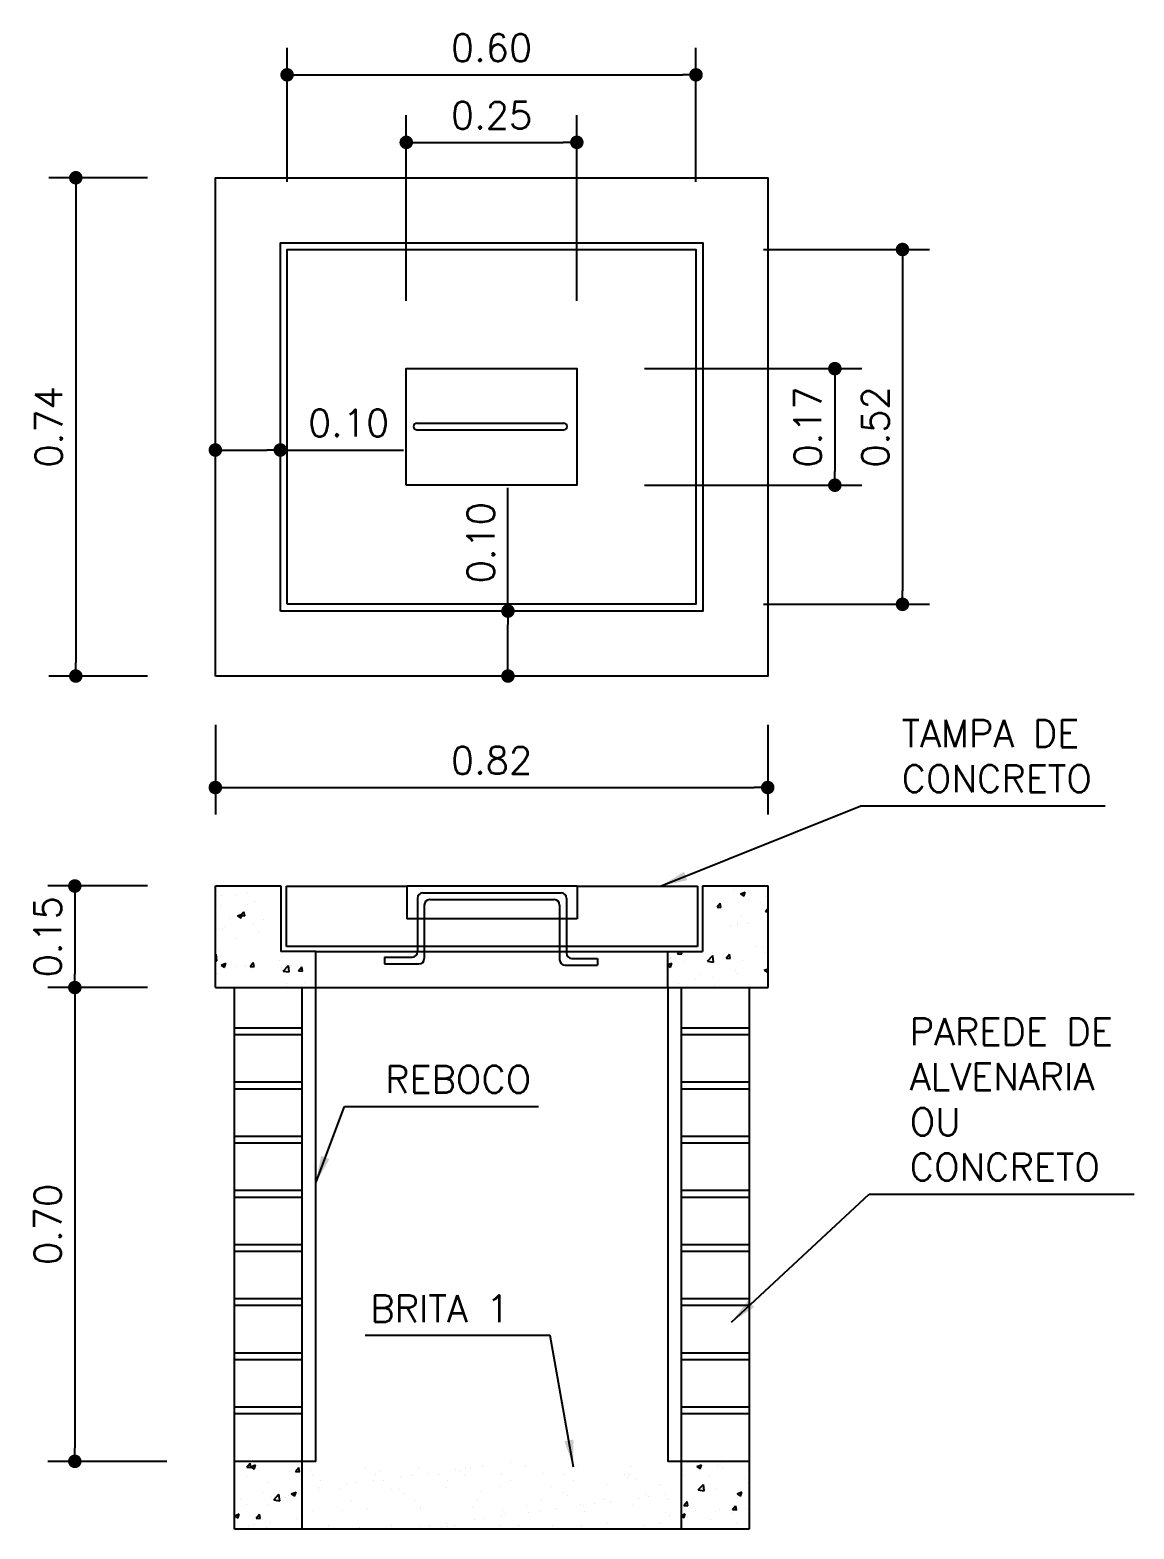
# Model space of a CAD drawing. Extents: x 0.8 to 8.8, y -11.2 to -0.2.
# Drawn here: x 4.72 to 8.79, y -5.75 to -0.21 of the extents above; entities that cross this region are included whole.
import ezdxf

# ---------------------------------------------------------------- set-up
doc = ezdxf.new("R2010")
doc.units = 0
doc.header["$LTSCALE"] = 0.5
doc.header["$MEASUREMENT"] = 0
doc.layers.get('0').update_dxf_attribs({"linetype": 'CONTINUOUS'})
doc.layers.get('DEFPOINTS').update_dxf_attribs({"linetype": 'CONTINUOUS'})
doc.layers.add('DETALHES', color=4, linetype='CONTINUOUS')
doc.styles.add('ROMANS', font='romans')
doc.dimstyles.new('LINEAR', dxfattribs={"dimtxt": 0.1, "dimasz": 0.05, "dimexe": 0.1, "dimexo": 0.25, "dimgap": 0.05, "dimtad": 1, "dimlfac": 0.4, "dimzin": 1, "dimtxsty": 'ROMANS', "dimblk": 'DOT', "dimblk1": 'DOT', "dimblk2": 'DOT', "dimsah": 1, "dimcen": 0, "dimdle": 5, "dimclrd": 1, "dimclre": 1, "dimclrt": 3, "dimazin": 3, "dimtfac": 1, "dimtdec": 4, "dimtmove": 0, "dimatfit": 3, "dimtolj": 1, "dimtzin": 1})
doc.dimstyles.new('TEXTO', dxfattribs={"dimtxt": 0.1, "dimasz": 0.1, "dimexe": 0.1, "dimexo": 0.25, "dimgap": 0.05, "dimtad": 1, "dimlfac": 0.4, "dimzin": 1, "dimtxsty": 'ROMANS', "dimblk": 'DOT', "dimcen": 0, "dimdle": 5, "dimclrd": 1, "dimclre": 1, "dimclrt": 3, "dimazin": 3, "dimtfac": 1, "dimtdec": 4, "dimtmove": 0, "dimatfit": 3, "dimtolj": 1, "dimtzin": 1})

# ---------------------------------------------------------------- blocks, each defined once
blk = doc.blocks.new('*X1')
at = {"color": 0}
for p, q in [((1235.5829, 1539.0747), (1235.5829, 1539.0747)), ((1235.2887, 1539.0621), (1235.2887, 1539.0621)), ((1235.2903, 1539.0559), (1235.2903, 1539.0559)), ((1235.3697, 1539.0651), (1235.3697, 1539.0651)), ((1235.3837, 1539.0561), (1235.3837, 1539.0561)), ((1235.3898, 1539.0616), (1235.3898, 1539.0616)), ((1235.4214, 1539.0534), (1235.4214, 1539.0534)), ((1235.437, 1539.0555), (1235.437, 1539.0555)), ((1235.4483, 1539.0661), (1235.4483, 1539.0661)), ((1235.4614, 1539.0587), (1235.4614, 1539.0587)), ((1235.4771, 1539.0562), (1235.4771, 1539.0562)), ((1235.5021, 1539.0641), (1235.5021, 1539.0641)), ((1235.5098, 1539.0606), (1235.5098, 1539.0606)), ((1235.5153, 1539.0555), (1235.5153, 1539.0555)), ((1235.5177, 1539.0661), (1235.5177, 1539.0661)), ((1235.525, 1539.0657), (1235.525, 1539.0657)), ((1235.5421, 1539.0693), (1235.5421, 1539.0693)), ((1235.5705, 1539.0564), (1235.5705, 1539.0564)), ((1235.606, 1539.0686), (1235.606, 1539.0686)), ((1235.6316, 1539.0579), (1235.6316, 1539.0579)), ((1235.664, 1539.0566), (1235.664, 1539.0566)), ((1235.6846, 1539.0696), (1235.6846, 1539.0696)), ((1235.7517, 1539.0569), (1235.7517, 1539.0569)), ((1235.7572, 1539.0518), (1235.7572, 1539.0518)), ((1235.7574, 1539.0567), (1235.7574, 1539.0567)), ((1235.7613, 1539.0692), (1235.7613, 1539.0692)), ((1235.2996, 1539.0353), (1235.2996, 1539.0353)), ((1235.2999, 1539.0374), (1235.2999, 1539.0374)), ((1235.3029, 1539.0478), (1235.3029, 1539.0478)), ((1235.3311, 1539.0354), (1235.3311, 1539.0354)), ((1235.3406, 1539.0428), (1235.3406, 1539.0428)), ((1235.3562, 1539.0449), (1235.3562, 1539.0449)), ((1235.3806, 1539.0481), (1235.3806, 1539.0481)), ((1235.3963, 1539.048), (1235.3963, 1539.048)), ((1235.4078, 1539.035), (1235.4078, 1539.035)), ((1235.4196, 1539.0343), (1235.4196, 1539.0343)), ((1235.4251, 1539.0292), (1235.4251, 1539.0292)), ((1235.4888, 1539.0379), (1235.4888, 1539.0379)), ((1235.4898, 1539.0482), (1235.4898, 1539.0482)), ((1235.5414, 1539.0316), (1235.5414, 1539.0316)), ((1235.5674, 1539.0389), (1235.5674, 1539.0389)), ((1235.5832, 1539.0483), (1235.5832, 1539.0483)), ((1235.6441, 1539.0386), (1235.6441, 1539.0386)), ((1235.6615, 1539.0306), (1235.6615, 1539.0306)), ((1235.6766, 1539.0485), (1235.6766, 1539.0485)), ((1235.7251, 1539.0415), (1235.7251, 1539.0415)), ((1235.77, 1539.0487), (1235.77, 1539.0487)), ((1235.7833, 1539.0279), (1235.7833, 1539.0279)), ((1235.8037, 1539.0425), (1235.8037, 1539.0425)), ((1235.3294, 1539.0079), (1235.3294, 1539.0079)), ((1235.3485, 1539.0188), (1235.3485, 1539.0188)), ((1235.3716, 1539.0073), (1235.3716, 1539.0073)), ((1235.4419, 1539.019), (1235.4419, 1539.019)), ((1235.4502, 1539.0083), (1235.4502, 1539.0083)), ((1235.5269, 1539.0079), (1235.5269, 1539.0079)), ((1235.5353, 1539.0191), (1235.5353, 1539.0191)), ((1235.6079, 1539.0108), (1235.6079, 1539.0108)), ((1235.6287, 1539.0193), (1235.6287, 1539.0193)), ((1235.6505, 1539.0059), (1235.6505, 1539.0059)), ((1235.667, 1539.0255), (1235.667, 1539.0255)), ((1235.6865, 1539.0118), (1235.6865, 1539.0118)), ((1235.6913, 1539.0113), (1235.6913, 1539.0113)), ((1235.7069, 1539.0133), (1235.7069, 1539.0133)), ((1235.7222, 1539.0195), (1235.7222, 1539.0195)), ((1235.7313, 1539.0166), (1235.7313, 1539.0166)), ((1235.7632, 1539.0114), (1235.7632, 1539.0114)), ((1235.772, 1539.0219), (1235.772, 1539.0219)), ((1235.7877, 1539.024), (1235.7877, 1539.024)), ((1235.812, 1539.0272), (1235.812, 1539.0272)), ((1235.8156, 1539.0197), (1235.8156, 1539.0197)), ((1235.2906, 1539.0043), (1235.2906, 1539.0043)), ((1235.335, 1539.0029), (1235.335, 1539.0029)), ((1235.4512, 1539.0053), (1235.4512, 1539.0053)), ((1235.489, 1538.9847), (1235.489, 1538.9847)), ((1235.5298, 1538.99), (1235.5298, 1538.99)), ((1235.5454, 1538.9921), (1235.5454, 1538.9921)), ((1235.5698, 1538.9953), (1235.5698, 1538.9953)), ((1235.5713, 1539.0043), (1235.5713, 1539.0043)), ((1235.5768, 1538.9992), (1235.5768, 1538.9992)), ((1235.6105, 1539.0007), (1235.6105, 1539.0007)), ((1235.6261, 1539.0027), (1235.6261, 1539.0027)), ((1235.6931, 1539.0016), (1235.6931, 1539.0016)), ((1235.727, 1538.9837), (1235.727, 1538.9837)), ((1235.8055, 1538.9847), (1235.8055, 1538.9847)), ((1235.8131, 1539.0006), (1235.8131, 1539.0006)), ((1235.8187, 1538.9955), (1235.8187, 1538.9955)), ((1235.3145, 1538.9808), (1235.3145, 1538.9808)), ((1235.333, 1538.9776), (1235.333, 1538.9776)), ((1235.3611, 1538.979), (1235.3611, 1538.979)), ((1235.4079, 1538.9809), (1235.4079, 1538.9809)), ((1235.4097, 1538.9772), (1235.4097, 1538.9772)), ((1235.449, 1538.9794), (1235.449, 1538.9794)), ((1235.4646, 1538.9814), (1235.4646, 1538.9814)), ((1235.4811, 1538.9779), (1235.4811, 1538.9779)), ((1235.4907, 1538.9801), (1235.4907, 1538.9801)), ((1235.5013, 1538.9811), (1235.5013, 1538.9811)), ((1235.5693, 1538.9811), (1235.5693, 1538.9811)), ((1235.5948, 1538.9813), (1235.5948, 1538.9813)), ((1235.646, 1538.9808), (1235.646, 1538.9808)), ((1235.6882, 1538.9814), (1235.6882, 1538.9814)), ((1235.7816, 1538.9816), (1235.7816, 1538.9816))]:
    blk.add_line(p, q, dxfattribs=at)
blk = doc.blocks.new('*X0')
at = {"color": 0}
for p, q in [((1235.1945, 1539.9172), (1235.1945, 1539.9172)), ((1235.9124, 1539.9209), (1235.9124, 1539.9209)), ((1235.9231, 1539.9145), (1235.9301, 1539.9172)), ((1235.9231, 1539.9145), (1235.9281, 1539.9111)), ((1235.9281, 1539.9111), (1235.9301, 1539.9171)), ((1235.1544, 1539.8969), (1235.1544, 1539.8969)), ((1235.1566, 1539.9122), (1235.1566, 1539.9122)), ((1235.1775, 1539.9129), (1235.1775, 1539.9129)), ((1235.1953, 1539.8987), (1235.1953, 1539.8987)), ((1235.2049, 1539.9033), (1235.2049, 1539.9033)), ((1235.8887, 1539.8955), (1235.8931, 1539.9007)), ((1235.8887, 1539.8949), (1235.8942, 1539.8945)), ((1235.8943, 1539.8944), (1235.8931, 1539.9007)), ((1235.8948, 1539.8922), (1235.8948, 1539.8922)), ((1235.9197, 1539.9018), (1235.9197, 1539.9018)), ((1235.9351, 1539.9068), (1235.9351, 1539.9068)), ((1235.9532, 1539.9022), (1235.9532, 1539.9022)), ((1235.96, 1539.8887), (1235.9642, 1539.8937)), ((1235.9601, 1539.9101), (1235.9601, 1539.9101)), ((1235.1682, 1539.8778), (1235.1682, 1539.8778)), ((1235.1802, 1539.882), (1235.1872, 1539.8847)), ((1235.1802, 1539.882), (1235.1852, 1539.8787)), ((1235.1849, 1539.8825), (1235.1897, 1539.8883)), ((1235.1849, 1539.8825), (1235.1909, 1539.882)), ((1235.1852, 1539.8786), (1235.1872, 1539.8846)), ((1235.1909, 1539.8819), (1235.1897, 1539.8882)), ((1235.2037, 1539.87), (1235.2037, 1539.87)), ((1235.2193, 1539.8768), (1235.2193, 1539.8768)), ((1235.9188, 1539.8703), (1235.9188, 1539.8703)), ((1235.9248, 1539.8813), (1235.9248, 1539.8813)), ((1235.9338, 1539.8706), (1235.9338, 1539.8706)), ((1235.96, 1539.8887), (1235.9642, 1539.8883)), ((1235.1532, 1539.8636), (1235.1532, 1539.8636)), ((1235.158, 1539.8618), (1235.158, 1539.8618)), ((1235.1609, 1539.8668), (1235.1609, 1539.8668)), ((1235.1791, 1539.8483), (1235.1791, 1539.8483)), ((1235.2114, 1539.8595), (1235.2114, 1539.8595)), ((1235.9088, 1539.8673), (1235.9088, 1539.8673)), ((1235.9185, 1539.8685), (1235.9185, 1539.8685)), ((1235.1475, 1539.8241), (1235.1487, 1539.8253)), ((1235.1498, 1539.8158), (1235.1487, 1539.8253)), ((1235.1519, 1539.8303), (1235.1519, 1539.8303)), ((1235.8304, 1539.826), (1235.8333, 1539.8294)), ((1235.8304, 1539.826), (1235.8364, 1539.8255)), ((1235.8364, 1539.8255), (1235.8357, 1539.8294)), ((1235.8659, 1539.8281), (1235.8659, 1539.8281)), ((1235.8825, 1539.8279), (1235.8825, 1539.8279)), ((1235.8987, 1539.8253), (1235.8987, 1539.8253)), ((1235.9021, 1539.8198), (1235.907, 1539.8255)), ((1235.9081, 1539.8192), (1235.907, 1539.8255)), ((1235.9454, 1539.8362), (1235.9454, 1539.8362)), ((1235.957, 1539.8353), (1235.957, 1539.8353)), ((1235.9587, 1539.8279), (1235.9587, 1539.8279)), ((1235.1475, 1539.8162), (1235.1498, 1539.8158)), ((1235.1559, 1539.8095), (1235.1629, 1539.8122)), ((1235.1559, 1539.8095), (1235.1608, 1539.8061)), ((1235.1608, 1539.8061), (1235.1629, 1539.8121)), ((1235.1787, 1539.8072), (1235.1787, 1539.8072)), ((1235.1915, 1539.8087), (1235.1915, 1539.8087)), ((1235.1988, 1539.8073), (1235.2036, 1539.813)), ((1235.1988, 1539.8073), (1235.2047, 1539.8068)), ((1235.2012, 1539.8035), (1235.2012, 1539.8035)), ((1235.2048, 1539.8067), (1235.2036, 1539.813)), ((1235.2038, 1539.8105), (1235.2038, 1539.8105)), ((1235.2416, 1539.8155), (1235.2416, 1539.8155)), ((1235.2449, 1539.8064), (1235.2449, 1539.8064)), ((1235.2476, 1539.8006), (1235.2554, 1539.8088)), ((1235.2532, 1539.8109), (1235.2532, 1539.8109)), ((1235.2565, 1539.7992), (1235.2554, 1539.8087)), ((1235.2705, 1539.801), (1235.2753, 1539.8068)), ((1235.2765, 1539.8004), (1235.2753, 1539.8067)), ((1235.8159, 1539.8101), (1235.8217, 1539.8124)), ((1235.8159, 1539.809), (1235.8197, 1539.8064)), ((1235.8193, 1539.8196), (1235.8193, 1539.8196)), ((1235.8197, 1539.8213), (1235.8197, 1539.8213)), ((1235.8197, 1539.8063), (1235.8217, 1539.8123)), ((1235.8403, 1539.8152), (1235.8403, 1539.8152)), ((1235.873, 1539.819), (1235.873, 1539.819)), ((1235.8747, 1539.8153), (1235.8825, 1539.8234)), ((1235.8747, 1539.8153), (1235.8836, 1539.8139)), ((1235.8836, 1539.8139), (1235.8825, 1539.8234)), ((1235.9021, 1539.8198), (1235.9081, 1539.8192)), ((1235.9264, 1539.8168), (1235.9264, 1539.8168)), ((1235.9584, 1539.8017), (1235.9642, 1539.8039)), ((1235.1507, 1539.797), (1235.1507, 1539.797)), ((1235.2476, 1539.8006), (1235.2565, 1539.7993)), ((1235.2533, 1539.7821), (1235.2533, 1539.7821)), ((1235.2705, 1539.801), (1235.2765, 1539.8005)), ((1235.2785, 1539.7843), (1235.2785, 1539.7843)), ((1235.8321, 1539.7816), (1235.8321, 1539.7816)), ((1235.8562, 1539.7884), (1235.8562, 1539.7884)), ((1235.8647, 1539.7948), (1235.8647, 1539.7948)), ((1235.8812, 1539.7917), (1235.8812, 1539.7917)), ((1235.916, 1539.8019), (1235.916, 1539.8019)), ((1235.9191, 1539.7967), (1235.9191, 1539.7967)), ((1235.9584, 1539.8017), (1235.9634, 1539.7984)), ((1235.9634, 1539.7983), (1235.9642, 1539.8005)), ((1235.252, 1539.7777), (1235.252, 1539.7777)), ((1235.8854, 1539.7794), (1235.8854, 1539.7794)), ((1235.9388, 1539.7771), (1235.9388, 1539.7771)), ((1235.1941, 1539.0677), (1235.1989, 1539.0734)), ((1235.2, 1539.0671), (1235.1989, 1539.0733)), ((1235.8972, 1539.0743), (1235.8972, 1539.0743)), ((1235.1934, 1539.0536), (1235.1934, 1539.0536)), ((1235.1941, 1539.0677), (1235.2, 1539.0671)), ((1235.1974, 1539.072), (1235.1974, 1539.072)), ((1235.2, 1539.0683), (1235.207, 1539.071)), ((1235.2, 1539.0683), (1235.2049, 1539.065)), ((1235.205, 1539.0649), (1235.207, 1539.071)), ((1235.2566, 1539.0619), (1235.2566, 1539.0619)), ((1235.2658, 1539.0614), (1235.2706, 1539.0671)), ((1235.2658, 1539.0614), (1235.2718, 1539.0609)), ((1235.2718, 1539.0608), (1235.2706, 1539.0671)), ((1235.8379, 1539.0625), (1235.8379, 1539.0625)), ((1235.8386, 1539.0555), (1235.8386, 1539.0555)), ((1235.8588, 1539.0685), (1235.8658, 1539.0712)), ((1235.8588, 1539.0685), (1235.8638, 1539.0652)), ((1235.8593, 1539.0693), (1235.8593, 1539.0693)), ((1235.8638, 1539.0651), (1235.8659, 1539.0712)), ((1235.8768, 1539.0546), (1235.8768, 1539.0546)), ((1235.8893, 1539.0695), (1235.8893, 1539.0695)), ((1235.8969, 1539.0655), (1235.8969, 1539.0655)), ((1235.9302, 1539.0523), (1235.9302, 1539.0523)), ((1235.2167, 1539.0305), (1235.2167, 1539.0305)), ((1235.2252, 1539.0453), (1235.2252, 1539.0453)), ((1235.2597, 1539.0281), (1235.2667, 1539.0308)), ((1235.2597, 1539.0281), (1235.2646, 1539.0247)), ((1235.2646, 1539.0247), (1235.2667, 1539.0307)), ((1235.2701, 1539.0283), (1235.2701, 1539.0283)), ((1235.8367, 1539.0292), (1235.8367, 1539.0292)), ((1235.8608, 1539.0341), (1235.8686, 1539.0422)), ((1235.8608, 1539.0341), (1235.8697, 1539.0327)), ((1235.8697, 1539.0327), (1235.8686, 1539.0422)), ((1235.8709, 1539.0348), (1235.8709, 1539.0348)), ((1235.8881, 1539.0362), (1235.8881, 1539.0362)), ((1235.9185, 1539.0283), (1235.9255, 1539.031)), ((1235.9185, 1539.0283), (1235.9235, 1539.0249)), ((1235.9235, 1539.0249), (1235.9255, 1539.0309)), ((1235.934, 1539.0432), (1235.934, 1539.0432)), ((1235.1844, 1539.0194), (1235.1844, 1539.0194)), ((1235.1932, 1539.0123), (1235.1932, 1539.0123)), ((1235.224, 1539.012), (1235.224, 1539.012)), ((1235.2303, 1539.0225), (1235.2303, 1539.0225)), ((1235.2337, 1539.0195), (1235.2415, 1539.0276)), ((1235.2337, 1539.0195), (1235.2426, 1539.0181)), ((1235.2378, 1539.0171), (1235.2378, 1539.0171)), ((1235.2426, 1539.018), (1235.2415, 1539.0275)), ((1235.2516, 1539.0223), (1235.2516, 1539.0223)), ((1235.2553, 1539.0258), (1235.2553, 1539.0258)), ((1235.2753, 1539.019), (1235.2753, 1539.019)), ((1235.8396, 1539.0112), (1235.8444, 1539.0169)), ((1235.8396, 1539.0112), (1235.8456, 1539.0107)), ((1235.8456, 1539.0106), (1235.8444, 1539.0169)), ((1235.8928, 1539.0058), (1235.8928, 1539.0058)), ((1235.9113, 1539.0049), (1235.9161, 1539.0106)), ((1235.9173, 1539.0043), (1235.9162, 1539.0106)), ((1235.9328, 1539.007), (1235.9328, 1539.007)), ((1235.1759, 1538.9959), (1235.1826, 1538.9985)), ((1235.1759, 1538.9957), (1235.1806, 1538.9925)), ((1235.1806, 1538.9924), (1235.1827, 1538.9984)), ((1235.2079, 1538.9924), (1235.2128, 1538.9982)), ((1235.2079, 1538.9924), (1235.2139, 1538.9919)), ((1235.2139, 1538.9919), (1235.2128, 1538.9981)), ((1235.2172, 1538.9904), (1235.2172, 1538.9904)), ((1235.229, 1538.9863), (1235.229, 1538.9863)), ((1235.2669, 1538.9913), (1235.2669, 1538.9913)), ((1235.2741, 1538.9858), (1235.2741, 1538.9858)), ((1235.2755, 1539.0004), (1235.2755, 1539.0004)), ((1235.8359, 1538.9965), (1235.8415, 1538.9987)), ((1235.8359, 1538.9951), (1235.8395, 1538.9927)), ((1235.8395, 1538.9926), (1235.8415, 1538.9987)), ((1235.8446, 1538.9954), (1235.8446, 1538.9954)), ((1235.8573, 1539.0035), (1235.8573, 1539.0035)), ((1235.8784, 1538.99), (1235.8784, 1538.99)), ((1235.8869, 1539.0029), (1235.8869, 1539.0029)), ((1235.9077, 1539.0037), (1235.9077, 1539.0037)), ((1235.9107, 1539.0012), (1235.9107, 1539.0012)), ((1235.9113, 1539.0049), (1235.9173, 1539.0044)), ((1235.9167, 1538.9839), (1235.9167, 1538.9839)), ((1235.9318, 1538.9878), (1235.9318, 1538.9878)), ((1235.1968, 1538.9797), (1235.1968, 1538.9797)), ((1235.204, 1538.983), (1235.204, 1538.983)), ((1235.2228, 1538.9787), (1235.2228, 1538.9787)), ((1235.2502, 1538.9774), (1235.2502, 1538.9774))]:
    blk.add_line(p, q, dxfattribs=at)
blk = doc.blocks.new('_DOT')
at = {"color": 0, "linetype": 'BYBLOCK'}
blk.add_line((-0.5, 0), (-1, 0), dxfattribs=at)
at = {"color": 0, "linetype": 'BYBLOCK', "const_width": 0.5}
blk.add_lwpolyline([(-0.25, 0, 1), (0.25, 0, 1)], format="xyb", close=True, dxfattribs=at)
blk = doc.blocks.new('*D11')
at = {"color": 1, "linetype": 'BYBLOCK'}
for p, q in [((5.4022, -2.7792), (5.4022, -3.1107)), ((7.4422, -2.7792), (7.4422, -3.1107)), ((5.4522, -3.0107), (7.3922, -3.0107))]:
    blk.add_line(p, q, dxfattribs=at)
at = {"layer": 'DEFPOINTS', "color": 0, "linetype": 'BYBLOCK'}
for p in [(5.4022, -2.5292), (7.4422, -2.5292), (7.4422, -3.0107)]:
    blk.add_point(p, dxfattribs=at)
at = {"color": 1, "linetype": 'BYBLOCK', "xscale": 0.05, "yscale": 0.05, "zscale": 0.05, "rotation": 180}
blk.add_blockref('_DOT', (5.4022, -3.0107), dxfattribs=at)
at = {"color": 1, "linetype": 'BYBLOCK', "xscale": 0.05, "yscale": 0.05, "zscale": 0.05}
blk.add_blockref('_DOT', (7.4422, -3.0107), dxfattribs=at)
at = {"color": 3, "linetype": 'BYBLOCK', "insert": (6.4222, -2.9107), "char_height": 0.1, "attachment_point": 5, "style": 'ROMANS'}
blk.add_mtext('\\A1;0.82', dxfattribs=at)
blk = doc.blocks.new('*D5')
at = {"color": 1, "linetype": 'BYBLOCK'}
for p, q in [((5.6672, -0.7736), (5.6672, -0.2784)), ((7.1772, -0.7736), (7.1772, -0.2784)), ((5.7172, -0.3784), (7.1272, -0.3784))]:
    blk.add_line(p, q, dxfattribs=at)
at = {"layer": 'DEFPOINTS', "color": 0, "linetype": 'BYBLOCK'}
for p in [(7.1772, -0.3784), (5.6672, -1.0236), (7.1772, -1.0236)]:
    blk.add_point(p, dxfattribs=at)
at = {"color": 1, "linetype": 'BYBLOCK', "xscale": 0.05, "yscale": 0.05, "zscale": 0.05, "rotation": 180}
blk.add_blockref('_DOT', (5.6672, -0.3784), dxfattribs=at)
at = {"color": 1, "linetype": 'BYBLOCK', "xscale": 0.05, "yscale": 0.05, "zscale": 0.05}
blk.add_blockref('_DOT', (7.1772, -0.3784), dxfattribs=at)
at = {"color": 3, "linetype": 'BYBLOCK', "insert": (6.4222, -0.2784), "char_height": 0.1, "attachment_point": 5, "style": 'ROMANS'}
blk.add_mtext('\\A1;0.60', dxfattribs=at)
blk = doc.blocks.new('*D7')
at = {"color": 1, "linetype": 'BYBLOCK'}
for p, q in [((5.4022, -2.349), (5.4022, -1.6641)), ((5.6422, -2.109), (5.6422, -1.6641)), ((5.4522, -1.7641), (5.5922, -1.7641)), ((5.6422, -1.7641), (6.097, -1.7641))]:
    blk.add_line(p, q, dxfattribs=at)
at = {"layer": 'DEFPOINTS', "color": 0, "linetype": 'BYBLOCK'}
for p in [(5.6422, -1.7641), (5.6422, -2.359), (5.4022, -2.599)]:
    blk.add_point(p, dxfattribs=at)
at = {"color": 1, "linetype": 'BYBLOCK', "xscale": 0.05, "yscale": 0.05, "zscale": 0.05, "rotation": 180}
blk.add_blockref('_DOT', (5.4022, -1.7641), dxfattribs=at)
at = {"color": 1, "linetype": 'BYBLOCK', "xscale": 0.05, "yscale": 0.05, "zscale": 0.05}
blk.add_blockref('_DOT', (5.6422, -1.7641), dxfattribs=at)
at = {"color": 3, "linetype": 'BYBLOCK', "insert": (5.8946, -1.6641), "char_height": 0.1, "attachment_point": 5, "style": 'ROMANS'}
blk.add_mtext('\\A1;0.10', dxfattribs=at)
blk = doc.blocks.new('*D13')
at = {"color": 1, "linetype": 'BYBLOCK'}
for p, q in [((5.1522, -3.7494), (4.7832, -3.7494)), ((4.8832, -3.7994), (4.8832, -5.4494)), ((5.2231, -5.4994), (4.7832, -5.4994))]:
    blk.add_line(p, q, dxfattribs=at)
at = {"layer": 'DEFPOINTS', "color": 0, "linetype": 'BYBLOCK'}
for p in [(5.4022, -3.7494), (4.8832, -5.4994), (5.4731, -5.4994)]:
    blk.add_point(p, dxfattribs=at)
at = {"color": 1, "linetype": 'BYBLOCK', "xscale": 0.05, "yscale": 0.05, "zscale": 0.05}
for p, rotation in [((4.8832, -3.7494), 90), ((4.8832, -5.4994), 270)]:
    blk.add_blockref('_DOT', p, dxfattribs=dict(at, rotation=rotation))
at = {"color": 3, "linetype": 'BYBLOCK', "insert": (4.7832, -4.6244), "char_height": 0.1, "attachment_point": 5, "rotation": 90, "style": 'ROMANS'}
blk.add_mtext('\\A1;0.70', dxfattribs=at)
blk = doc.blocks.new('*D12')
at = {"color": 1, "linetype": 'BYBLOCK'}
for p, q in [((5.1522, -3.3744), (4.7832, -3.3744)), ((4.8832, -3.4244), (4.8832, -3.6994)), ((5.1522, -3.7494), (4.7832, -3.7494))]:
    blk.add_line(p, q, dxfattribs=at)
at = {"layer": 'DEFPOINTS', "color": 0, "linetype": 'BYBLOCK'}
for p in [(5.4022, -3.3744), (4.8832, -3.7494), (5.4022, -3.7494)]:
    blk.add_point(p, dxfattribs=at)
at = {"color": 1, "linetype": 'BYBLOCK', "xscale": 0.05, "yscale": 0.05, "zscale": 0.05}
for p, rotation in [((4.8832, -3.3744), 90), ((4.8832, -3.7494), 270)]:
    blk.add_blockref('_DOT', p, dxfattribs=dict(at, rotation=rotation))
at = {"color": 3, "linetype": 'BYBLOCK', "insert": (4.7832, -3.5619), "char_height": 0.1, "attachment_point": 5, "rotation": 90, "style": 'ROMANS'}
blk.add_mtext('\\A1;0.15', dxfattribs=at)
blk = doc.blocks.new('*D10')
at = {"color": 1, "linetype": 'BYBLOCK'}
for p, q in [((7.4272, -1.0236), (8.0399, -1.0236)), ((7.9399, -1.0736), (7.9399, -2.284)), ((7.4272, -2.334), (8.0399, -2.334))]:
    blk.add_line(p, q, dxfattribs=at)
at = {"layer": 'DEFPOINTS', "color": 0, "linetype": 'BYBLOCK'}
for p in [(7.1772, -1.0236), (7.1772, -2.334), (7.9399, -2.334)]:
    blk.add_point(p, dxfattribs=at)
at = {"color": 1, "linetype": 'BYBLOCK', "xscale": 0.05, "yscale": 0.05, "zscale": 0.05}
for p, rotation in [((7.9399, -1.0236), 90), ((7.9399, -2.334), 270)]:
    blk.add_blockref('_DOT', p, dxfattribs=dict(at, rotation=rotation))
at = {"color": 3, "linetype": 'BYBLOCK', "insert": (7.8399, -1.6788), "char_height": 0.1, "attachment_point": 5, "rotation": 90, "style": 'ROMANS'}
blk.add_mtext('\\A1;0.52', dxfattribs=at)
blk = doc.blocks.new('*D8')
at = {"color": 1, "linetype": 'BYBLOCK'}
for p, q in [((6.4828, -2.359), (6.4828, -1.9042)), ((6.9522, -2.359), (6.3828, -2.359)), ((6.4828, -2.549), (6.4828, -2.409)), ((7.1922, -2.599), (6.3828, -2.599))]:
    blk.add_line(p, q, dxfattribs=at)
at = {"layer": 'DEFPOINTS', "color": 0, "linetype": 'BYBLOCK'}
for p in [(6.4828, -2.359), (7.2022, -2.359), (7.4422, -2.599)]:
    blk.add_point(p, dxfattribs=at)
at = {"color": 1, "linetype": 'BYBLOCK', "xscale": 0.05, "yscale": 0.05, "zscale": 0.05}
for p, rotation in [((6.4828, -2.359), 90), ((6.4828, -2.599), 270)]:
    blk.add_blockref('_DOT', p, dxfattribs=dict(at, rotation=rotation))
at = {"color": 3, "linetype": 'BYBLOCK', "insert": (6.3828, -2.1066), "char_height": 0.1, "attachment_point": 5, "rotation": 90, "style": 'ROMANS'}
blk.add_mtext('\\A1;0.10', dxfattribs=at)
blk = doc.blocks.new('*D9')
at = {"color": 1, "linetype": 'BYBLOCK'}
for p, q in [((6.9872, -1.4636), (7.7901, -1.4636)), ((7.6901, -1.5136), (7.6901, -1.844)), ((6.9872, -1.894), (7.7901, -1.894))]:
    blk.add_line(p, q, dxfattribs=at)
at = {"layer": 'DEFPOINTS', "color": 0, "linetype": 'BYBLOCK'}
for p in [(6.7372, -1.4636), (6.7372, -1.894), (7.6901, -1.894)]:
    blk.add_point(p, dxfattribs=at)
at = {"color": 1, "linetype": 'BYBLOCK', "xscale": 0.05, "yscale": 0.05, "zscale": 0.05}
for p, rotation in [((7.6901, -1.4636), 90), ((7.6901, -1.894), 270)]:
    blk.add_blockref('_DOT', p, dxfattribs=dict(at, rotation=rotation))
at = {"color": 3, "linetype": 'BYBLOCK', "insert": (7.5901, -1.6788), "char_height": 0.1, "attachment_point": 5, "rotation": 90, "style": 'ROMANS'}
blk.add_mtext('\\A1;0.17', dxfattribs=at)
blk = doc.blocks.new('*D6')
at = {"color": 1, "linetype": 'BYBLOCK'}
for p, q in [((6.1072, -1.2136), (6.1072, -0.5278)), ((6.7372, -1.2136), (6.7372, -0.5278)), ((6.1572, -0.6278), (6.6872, -0.6278))]:
    blk.add_line(p, q, dxfattribs=at)
at = {"layer": 'DEFPOINTS', "color": 0, "linetype": 'BYBLOCK'}
for p in [(6.7372, -0.6278), (6.1072, -1.4636), (6.7372, -1.4636)]:
    blk.add_point(p, dxfattribs=at)
at = {"color": 1, "linetype": 'BYBLOCK', "xscale": 0.05, "yscale": 0.05, "zscale": 0.05, "rotation": 180}
blk.add_blockref('_DOT', (6.1072, -0.6278), dxfattribs=at)
at = {"color": 1, "linetype": 'BYBLOCK', "xscale": 0.05, "yscale": 0.05, "zscale": 0.05}
blk.add_blockref('_DOT', (6.7372, -0.6278), dxfattribs=at)
at = {"color": 3, "linetype": 'BYBLOCK', "insert": (6.4222, -0.5278), "char_height": 0.1, "attachment_point": 5, "style": 'ROMANS'}
blk.add_mtext('\\A1;0.25', dxfattribs=at)
blk = doc.blocks.new('*D4')
at = {"color": 1, "linetype": 'BYBLOCK'}
for p, q in [((5.1522, -0.7586), (4.7868, -0.7586)), ((4.8868, -0.8086), (4.8868, -2.549)), ((5.1522, -2.599), (4.7868, -2.599))]:
    blk.add_line(p, q, dxfattribs=at)
at = {"layer": 'DEFPOINTS', "color": 0, "linetype": 'BYBLOCK'}
for p in [(5.4022, -0.7586), (4.8868, -2.599), (5.4022, -2.599)]:
    blk.add_point(p, dxfattribs=at)
at = {"color": 1, "linetype": 'BYBLOCK', "xscale": 0.05, "yscale": 0.05, "zscale": 0.05}
for p, rotation in [((4.8868, -0.7586), 90), ((4.8868, -2.599), 270)]:
    blk.add_blockref('_DOT', p, dxfattribs=dict(at, rotation=rotation))
at = {"color": 3, "linetype": 'BYBLOCK', "insert": (4.7868, -1.6788), "char_height": 0.1, "attachment_point": 5, "rotation": 90, "style": 'ROMANS'}
blk.add_mtext('\\A1;0.74', dxfattribs=at)

msp = doc.modelspace()

# ---------------------------------------------------------------- linework, layer by layer
at = {"layer": 'DETALHES', "color": 2}
for p, q in [((6.1469, -1.6649), (6.6889, -1.6649)), ((6.1469, -1.6899), (6.6889, -1.6899)), ((6.7389, -3.3746), (6.1093, -3.3746)), ((6.1488, -3.4196), (6.1488, -3.6175)), ((6.1688, -3.3996), (6.6788, -3.3996)), ((6.1938, -3.4246), (6.6538, -3.4246)), ((6.6988, -3.4196), (6.6988, -3.622)), ((6.1738, -3.4446), (6.1738, -3.6425)), ((6.6738, -3.4446), (6.6738, -3.647)), ((5.7731, -3.6164), (7.0731, -3.6164)), ((6.0271, -3.6375), (6.1288, -3.6375)), ((6.0271, -3.6375), (6.0271, -3.6625)), ((6.7188, -3.642), (6.8139, -3.642)), ((6.8139, -3.642), (6.8139, -3.667)), ((6.0271, -3.6625), (6.1538, -3.6625)), ((6.6938, -3.667), (6.8139, -3.667)), ((5.7731, -3.7494), (7.0731, -3.7494))]:
    msp.add_line(p, q, dxfattribs=at)
at = {"layer": 'DETALHES', "color": 4}
for p, q in [((5.4022, -3.3744), (5.6442, -3.3744)), ((5.4022, -3.7494), (5.4022, -3.3744)), ((5.6442, -3.3744), (5.6442, -3.6164)), ((7.2019, -3.3744), (7.4439, -3.3744)), ((7.2019, -3.3744), (7.2019, -3.6164)), ((5.7731, -3.6164), (5.6442, -3.6164)), ((5.7731, -3.7494), (5.7731, -3.6164)), ((7.0731, -3.6164), (7.2019, -3.6164)), ((7.0731, -3.7494), (7.0731, -3.6164)), ((5.4022, -3.7494), (5.7731, -3.7494)), ((5.4731, -5.7494), (5.4731, -3.7494)), ((5.7231, -5.7494), (5.7231, -3.7494)), ((7.0731, -3.7494), (7.4439, -3.7494)), ((7.1231, -3.7494), (7.1231, -5.7494)), ((7.3731, -3.7494), (7.3731, -5.7494)), ((5.7731, -5.4994), (5.4731, -5.4994)), ((7.3731, -5.4994), (7.0731, -5.4994)), ((7.3731, -5.7494), (5.4731, -5.7494))]:
    msp.add_line(p, q, dxfattribs=at)
at = {"layer": 'DETALHES', "color": 3}
for p, q in [((5.6648, -3.3746), (6.1093, -3.3746)), ((5.6648, -3.5981), (5.6648, -3.3746)), ((6.1093, -3.3746), (6.1093, -3.4953)), ((6.7389, -3.3746), (7.1828, -3.3746)), ((6.7389, -3.3746), (6.7389, -3.4953)), ((7.1828, -3.3746), (7.1828, -3.5981)), ((6.7389, -3.4953), (6.1093, -3.4953)), ((7.1828, -3.5981), (5.6648, -3.5981))]:
    msp.add_line(p, q, dxfattribs=at)
at = {"layer": 'DETALHES'}
msp.add_line((7.4439, -3.7494), (7.4439, -3.3744), dxfattribs=at)
at = {"layer": 'DETALHES', "color": 1}
for p, q in [((5.7731, -5.4994), (5.7731, -3.7494)), ((7.0731, -3.7494), (7.0731, -5.4994)), ((5.7231, -3.8994), (5.4731, -3.8994)), ((5.7231, -3.9244), (5.4731, -3.9244)), ((7.3731, -3.8994), (7.1231, -3.8994)), ((7.3731, -3.9244), (7.1231, -3.9244)), ((5.7231, -4.0994), (5.4731, -4.0994)), ((5.7231, -4.1244), (5.4731, -4.1244)), ((7.3731, -4.0994), (7.1231, -4.0994)), ((7.3731, -4.1244), (7.1231, -4.1244)), ((5.7231, -4.2994), (5.4731, -4.2994)), ((7.3731, -4.2994), (7.1231, -4.2994)), ((5.7231, -4.3244), (5.4731, -4.3244)), ((7.3731, -4.3244), (7.1231, -4.3244)), ((5.7231, -4.4994), (5.4731, -4.4994)), ((5.7231, -4.5244), (5.4731, -4.5244)), ((7.3731, -4.4994), (7.1231, -4.4994)), ((7.3731, -4.5244), (7.1231, -4.5244)), ((5.7231, -4.6994), (5.4731, -4.6994)), ((7.3731, -4.6994), (7.1231, -4.6994)), ((5.7231, -4.7244), (5.4731, -4.7244)), ((7.3731, -4.7244), (7.1231, -4.7244)), ((5.7231, -4.8994), (5.4731, -4.8994)), ((5.7231, -4.9244), (5.4731, -4.9244)), ((7.3731, -4.8994), (7.1231, -4.8994)), ((7.3731, -4.9244), (7.1231, -4.9244)), ((5.7231, -5.0994), (5.4731, -5.0994)), ((5.7231, -5.1244), (5.4731, -5.1244)), ((7.3731, -5.0994), (7.1231, -5.0994)), ((7.3731, -5.1244), (7.1231, -5.1244)), ((5.7231, -5.2994), (5.4731, -5.2994)), ((7.3731, -5.2994), (7.1231, -5.2994)), ((5.7231, -5.3244), (5.4731, -5.3244)), ((7.3731, -5.3244), (7.1231, -5.3244))]:
    msp.add_line(p, q, dxfattribs=at)
at = {"layer": 'DETALHES', "color": 4}
for points in [[(5.4022, -2.599), (5.4022, -0.7586), (7.4422, -0.7586), (7.4422, -2.599)], [(5.6422, -2.359), (5.6422, -0.9986), (7.2022, -0.9986), (7.2022, -2.359)]]:
    msp.add_lwpolyline(points, close=True, dxfattribs=at)
at = {"layer": 'DETALHES', "color": 3}
for points in [[(5.6672, -2.334), (5.6672, -1.0236), (7.1772, -1.0236), (7.1772, -2.334)], [(6.1072, -1.894), (6.1072, -1.4636), (6.7372, -1.4636), (6.7372, -1.894)]]:
    msp.add_lwpolyline(points, close=True, dxfattribs=at)
at = {"layer": 'DETALHES', "color": 2}
for centre, radius, start, end in [((6.1469, -1.6774), 0.0125, 90, 270), ((6.6889, -1.6774), 0.0125, 270, 90), ((6.1688, -3.4196), 0.02, 90, 180), ((6.1938, -3.4446), 0.02, 90, 180), ((6.6538, -3.4446), 0.02, 0, 90), ((6.6788, -3.4196), 0.02, 0, 90), ((6.1288, -3.6175), 0.02, 270, 0), ((6.1538, -3.6425), 0.02, 270, 0), ((6.6938, -3.647), 0.02, 180, 270), ((6.7188, -3.622), 0.02, 180, 270)]:
    msp.add_arc(centre, radius, start, end, dxfattribs=at)

# ---------------------------------------------------------------- block references
at = {"layer": 'DETALHES', "color": 1, "xscale": 2.5, "yscale": 2.5, "zscale": 2.5}
msp.add_blockref('*X0', (-3082.4666, -3853.19), dxfattribs=at)
at = {"layer": 'DETALHES', "color": 2, "xscale": 2.5, "yscale": 2.5, "zscale": 2.5}
msp.add_blockref('*X1', (-3082.4666, -3853.19), dxfattribs=at)

# ---------------------------------------------------------------- texts
at = {"layer": 'DETALHES', "color": 3, "char_height": 0.1, "style": 'ROMANS'}
for s, insert, attachment_point in [('\\A1;TAMPA DE \\PCONCRETO', (7.9365, -2.8945), 4), ('\\A1;PAREDE DE \\PALVENARIA \\POU \\PCONCRETO', (7.9664, -4.1622), 4), ('\\A1;REBOCO', (6.0289, -4.0884), 4), ('\\A1;BRITA 1', (6.4886, -4.9352), 6)]:
    msp.add_mtext(s, dxfattribs=dict(at, insert=insert, attachment_point=attachment_point))

# ---------------------------------------------------------------- dimensions: what is measured, and where the dimension line sits
at = {"layer": 'DETALHES'}
for base, p1, p2, text, picture, middle in [((7.1772, -0.3784), (5.6672, -1.0236), (7.1772, -1.0236), '0.60', '*D5', (6.4222, -0.2784)), ((6.7372, -0.6278), (6.1072, -1.4636), (6.7372, -1.4636), '0.25', '*D6', (6.4222, -0.5278)), ((5.6422, -1.7641), (5.4022, -2.599), (5.6422, -2.359), '0.10', '*D7', (5.8946, -1.6641)), ((7.4422, -3.0107), (5.4022, -2.5292), (7.4422, -2.5292), '0.82', '*D11', (6.4222, -2.9107))]:
    dim = msp.add_linear_dim(base=base, p1=p1, p2=p2, text=text, dimstyle='LINEAR', dxfattribs=at)
    dim.commit()
    dim.dimension.update_dxf_attribs({"geometry": picture, "text_midpoint": middle})
for base, p1, p2, text, picture, middle in [((4.8868, -2.599), (5.4022, -0.7586), (5.4022, -2.599), '0.74', '*D4', (4.7868, -1.6788)), ((7.9399, -2.334), (7.1772, -1.0236), (7.1772, -2.334), '0.52', '*D10', (7.8399, -1.6788)), ((7.6901, -1.894), (6.7372, -1.4636), (6.7372, -1.894), '0.17', '*D9', (7.5901, -1.6788)), ((6.4828, -2.359), (7.4422, -2.599), (7.2022, -2.359), '0.10', '*D8', (6.3828, -2.1066)), ((4.8832, -5.4994), (5.4022, -3.7494), (5.4731, -5.4994), '0.70', '*D13', (4.7832, -4.6244))]:
    dim = msp.add_linear_dim(base=base, p1=p1, p2=p2, angle=90, text=text, dimstyle='LINEAR', dxfattribs=at)
    dim.commit()
    dim.dimension.update_dxf_attribs({"geometry": picture, "text_midpoint": middle})
dim = msp.add_linear_dim(base=(4.8832, -3.7494), p1=(5.4022, -3.3744), p2=(5.4022, -3.7494), angle=90, text='0.15', dimstyle='LINEAR', dxfattribs=at)
dim.commit()
dim.dimension.update_dxf_attribs({"geometry": '*D12', "text_midpoint": (4.8832, -3.5619), "dimtype": 160})

# ---------------------------------------------------------------- leaders
at = {"layer": 'DETALHES', "color": 1, "annotation_type": 0, "has_hookline": 1}
for points, hookline_direction, text_width in [([(7.0462, -3.3746), (7.7865, -3.0779), (7.8865, -3.0779)], 0, 0.7524), ([(5.7731, -4.4705), (5.8789, -4.1884), (5.9789, -4.1884)], 0, 0.5667), ([(7.3078, -4.9857), (7.8164, -4.5122), (7.9164, -4.5122)], 0, 0.8286), ([(6.725, -5.5205), (6.6386, -5.0352), (6.5386, -5.0352)], 1, 0.5333)]:
    msp.add_leader(points, dimstyle='TEXTO', dxfattribs=dict(at, hookline_direction=hookline_direction, text_width=text_width))

doc.saveas('drawing.dxf')
